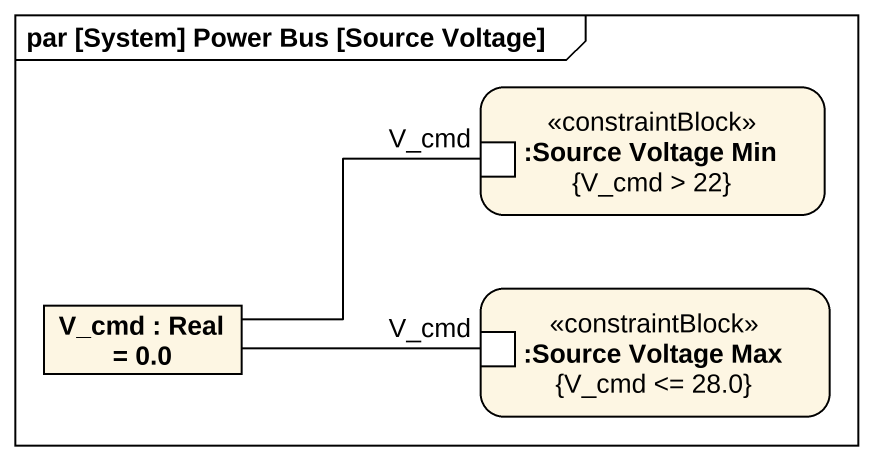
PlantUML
@startuml
mainframe par [System] Power Bus [Source Voltage]
rectangle ":Source Voltage Min\n{V_cmd > 22}" as Source_Voltage_Min <<constraintBlock>> {
  port V_cmd
}
rectangle "V_cmd : Real = 0.0" as V_cmd_2
rectangle ":Source Voltage Max\n{V_cmd <= 28.0}" as Source_Voltage_Max <<constraintBlock>> {
  port "V_cmd" as V_cmd_3
}
V_cmd_2 -right- V_cmd
V_cmd_2 -right- V_cmd_3
@enduml
